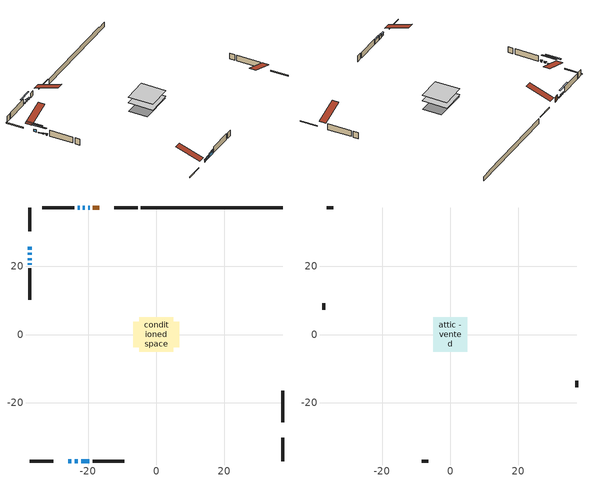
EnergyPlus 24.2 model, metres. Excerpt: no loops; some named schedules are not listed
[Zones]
conditioned space
 floor adiabatic (AdiabaticFloorConstruction): -4.99,-4.99 -4.99,4.99 4.99,4.99 4.99,-4.99 z0.46
 floor foundation (Slab1 construction): -6.69,-3.72 -6.69,3.72 6.69,3.72 6.69,-3.72 z-1.77
 wall outside (RimJoist1 construction): -5.49,37.08 -12.36,37.08 / -37.08,-37.08 -30.21,-37.08 / -37.08,37.08 -37.08,30.21 / 37.08,-37.08 37.08,-30.21 z0.46:0.76
 wall outside (AdiabaticWallConstruction 1): -16.77,37.08 -18.59,37.08 z0.46:2.49
 wall outside (AdiabaticWallConstruction): -19.52,37.08 -19.98,37.08 / -37.08,23.95 -37.08,23.34 / -37.08,22.41 -37.08,21.8 z0.46:0.77; -37.08,25.79 -37.08,24.88 / -25.79,-37.08 -24.88,-37.08 z0.46:1.38; -20.91,37.08 -21.52,37.08 / -22.45,37.08 -23.06,37.08 z0.46:1.07; -37.08,20.87 -37.08,20.41 z0.46:0.92; -23.95,-37.08 -22.98,-37.08 z0.46:1.68; -22.05,-37.08 -19.61,-37.08 z0.46:1.98
 wall outside (Wall1 construction): -23.99,37.08 -33.35,37.08 / -18.69,-37.08 -9.32,-37.08 / -37.08,19.49 -37.08,10.12 / 37.08,-25.79 37.08,-16.43 z0.46:2.9
 wall foundation (FoundationWall1 construction): -4.56,37.08,-1.77 -4.56,37.08,0.46 32.92,37.08,0.46 32.92,37.08,0.13 37.08,37.08,0.13 37.08,37.08,-1.77
 window (WindowConstruction): -19.52,37.08 -19.98,37.08 z0.46:0.76
 window (WindowConstruction 8): -37.08,25.79 -37.08,24.88 z0.46:1.37
 window (WindowConstruction 9): -37.08,23.95 -37.08,23.34 z0.46:0.76
 window (WindowConstruction 1): -20.91,37.08 -21.52,37.08 z0.46:1.07
 window (WindowConstruction 2): -37.08,22.41 -37.08,21.8 z0.46:0.76
 window (WindowConstruction 3): -37.08,20.87 -37.08,20.41 z0.46:0.92
 window (WindowConstruction 4): -25.79,-37.08 -24.88,-37.08 z0.46:1.37
 window (WindowConstruction 5): -23.95,-37.08 -22.98,-37.08 z0.46:1.68
 window (WindowConstruction 6): -22.05,-37.08 -19.62,-37.08 z0.46:1.98
 window (WindowConstruction 7): -22.45,37.08 -23.06,37.08 z0.46:1.07
 door (Door): -16.77,37.08 -18.59,37.08 z0.46:2.49
 ceiling adiabatic (AdiabaticFloorConstruction): 4.99,-4.99 4.99,4.99 -4.99,4.99 -4.99,-4.99 z0.46
attic - vented
 floor to conditioned space (Floor1 construction Reversed): -4.99,-4.99 -4.99,4.99 4.99,4.99 4.99,-4.99 z2.9
 wall outside (Wall2 construction): -34.28,37.08 -36.15,37.08 / -8.39,-37.08 -6.52,-37.08 / -37.08,9.19 -37.08,7.32 / 37.08,-15.5 37.08,-13.63 z0.46:2.9
 roof outside (Roof1 construction): -15.84,37.08,2.9 -15.84,27.37,6.14 -13.28,27.37,6.14 -13.28,37.08,2.9; -26.72,-37.08,2.9 -26.72,-27.37,6.14 -29.28,-27.37,6.14 -29.28,-37.08,2.9; -37.08,26.72,2.9 -27.37,26.72,6.14 -27.37,29.28,6.14 -37.08,29.28,2.9; 37.08,-26.72,2.9 27.37,-26.72,6.14 27.37,-29.28,6.14 37.08,-29.28,2.9
shading: -20.18,37.08 -19.32,37.08 -19.32,37.49 -20.18,37.49 z0.97; -37.08,22.24 -37.08,28.43 -37.49,28.43 -37.49,22.24 z4.01; -37.08,20.7 -37.08,26.59 -37.49,26.59 -37.49,20.7 z3.4; -21.72,37.08 -20.71,37.08 -20.71,37.49 -21.72,37.49 z1.27; -37.08,21.6 -37.08,22.61 -37.49,22.61 -37.49,21.6 z0.97; -37.08,20.21 -37.08,21.07 -37.49,21.07 -37.49,20.21 z1.12; -24.68,-37.08 -25.99,-37.08 -25.99,-37.49 -24.68,-37.49 z1.58; -22.78,-37.08 -24.15,-37.08 -24.15,-37.49 -22.78,-37.49 z1.88; -19.41,-37.08 -22.25,-37.08 -22.25,-37.49 -19.41,-37.49 z2.19; -25.7,37.08 -19.81,37.08 -19.81,37.49 -25.7,37.49 z3.71
[Building]
Building 1: Terrain=Suburbs
[Site:Location]
Montreal Intl AP_QC: Latitude {deg}=45.47; Longitude {deg}=-73.74; Time Zone {hr}=-5; Elevation {m}=36; Keep Site Location Information=Yes
[Site:GroundTemperature:Shallow]
2.07863, -0.316383, -0.508184, 0.628371, 5.19101, 9.73239, 13.6695, 16.1636, 16.3755, 14.347, 10.5102, 6.10817
[Site:WaterMainsTemperature]
Calculation Method=Schedule; Temperature Schedule=mains temperature schedule
[Material] Roughness=Rough; Thermal Absorptance=0.9
Name | Thickness {m} | Conductivity {W/m-K} | Density {kg/m3} | Specific Heat {J/kg-K} | Solar Absorptance | Visible Absorptance
asphalt or fiberglass shingles | 0.00635 | 0.162714 | 1121.4 | 1465.45 | 0.4 | 0.4
ceiling loosefill ins | 0.338667 | 0.0480833 | 16.02 | 1046.75 | 0.7 | 0.7
ceiling stud and cavity | 0.1397 | 0.092792 | 65.682 | 1177.47 | 0.7 | 0.7
concrete 4.0 in. | 0.1016 | 1.803125 | 2242.8 | 837.4 | 0.7 | 0.7
concrete 8.0 in. | 0.2032 | 1.803125 | 2242.8 | 837.4 | 0.7 | 0.7
door material | 0.04445 | 0.0639163 | 512.64 | 1214.23 | 0.7 | 0.7
exterior vertical ins | 0.00151949 | 0.029427 | 32.04 | 1214.23 | 0.7 | 0.7
floor covering | 0.0127 | 0.0433444 | 54.468 | 1339.84 | 0.6 | 0.6
floor rigid ins; wall rigid ins | 0.512978 | 0.029427 | 32.04 | 1214.23 | 0.7 | 0.7
floor stud and cavity | 0.1397 | 1.75129 | 37.0049 | 1207.88 | 0.7 | 0.7
furniture material conditioned space 1 | 0.1524 | 0.115458 | 640.8 | 1214.23 | 0.6 | 0.6
gypsum board | 0.0127 | 0.160291 | 801 | 837.4 | 0.6 | 0.6
osb sheathing 0.5 in. | 0.0127 | 0.115458 | 512.64 | 1214.23 | 0.7 | 0.7
osb sheathing 0.75 in. | 0.01905 | 0.115458 | 512.64 | 1214.23 | 0.7 | 0.7
osb sheathing 2.0 in. | 0.0508 | 0.115458 | 512.64 | 1214.23 | 0.7 | 0.7
rim joist stud and cavity | 0.0508 | 0.747799 | 125.044 | 1163.47 | 0.6 | 0.6
wall stud and cavity | 0.1397 | 0.0806284 | 139.0536 | 1170.24 | 0.7 | 0.7
wall stud and cavity 1 | 0.0889 | 6.1454 | 50.32683 | 1063.81 | 0.6 | 0.6
wall stud and cavity 2 | 0.0889 | 0.380278 | 52.3479 | 1209.89 | 0.7 | 0.7
wall stud and cavity 3 | 0.0889 | 0.391764 | 83.0341 | 1211.67 | 0.7 | 0.7
wood siding | 0.0254 | 0.102417 | 544.68 | 1172.36 | 0.4 | 0.4
wood siding 1 | 0.00254 | 0.102417 | 544.68 | 1172.36 | 0.4 | 0.4
wood siding 2; wood siding 3; wood siding 4 | 0.0254 | 0.102417 | 544.68 | 1172.36 | 0.7 | 0.7
[WindowMaterial:SimpleGlazingSystem]
Name | U-Factor {W/m2-K} | Solar Heat Gain Coefficient
WindowMaterial | 3.28416 | 0.47
WindowMaterial 1 | 3.29835 | 0.49
WindowMaterial 2 | 3.296079 | 0.52
WindowMaterial 3 | 3.304596 | 0.64
WindowMaterial 4 | 3.30346 | 0.65
WindowMaterial 5 | 3.296079 | 0.7
[Construction]
AdiabaticFloorConstruction: floor stud and cavity, floor rigid ins, osb sheathing 0.75 in., floor covering
AdiabaticWallConstruction: wood siding 3, wall rigid ins, wall stud and cavity 2, gypsum board
AdiabaticWallConstruction 1: wood siding 4, wall rigid ins, wall stud and cavity 2, gypsum board
Door: door material
Floor1 construction Reversed: gypsum board, ceiling stud and cavity, ceiling loosefill ins
FoundationWall1 construction: concrete 8.0 in.
furniture construction conditioned space 1: furniture material conditioned space 1
PartitionWallConstruction: gypsum board, wall stud and cavity 3, gypsum board
RimJoist1 construction: wood siding 2, osb sheathing 2.0 in., rim joist stud and cavity
Roof1 construction: asphalt or fiberglass shingles
Slab1 construction: concrete 4.0 in.
Wall1 construction: wood siding, osb sheathing 0.5 in., wall stud and cavity, gypsum board
Wall2 construction: wood siding 1, wall stud and cavity 1
WindowConstruction: WindowMaterial
WindowConstruction 1; WindowConstruction 2; WindowConstruction 7; WindowConstruction 9: WindowMaterial 1
WindowConstruction 3: WindowMaterial 2
WindowConstruction 4; WindowConstruction 8: WindowMaterial 3
WindowConstruction 5: WindowMaterial 4
WindowConstruction 6: WindowMaterial 5
[Zone] Multiplier=1; Part of Total Floor Area=Yes
Name | Volume {m3}
attic - vented | 52.2941
conditioned space | 494.2
[Space]
Name | Zone | Volume {m3}
attic - vented 1 | attic - vented | 52.2941
conditioned space 1 | conditioned space | 494.2
[ZoneInfiltration:EffectiveLeakageArea]
infil attic - vented 1: Zone or Space=attic - vented 1; Schedule=Always On Discrete; Effective Air Leakage Area {cm2}=3979.2; Stack Coefficient=0.000394742; Wind Coefficient=1.34238e-05
[ZoneMixing]
whole house fan mix: Zone or Space=attic - vented; Schedule=Always On Continuous; Design Flow Rate Calculation Method=Flow/Zone; Design Flow Rate {m3/s}=0; Source Zone or Space=conditioned space
[SurfaceProperty:ExposedFoundationPerimeter]
Slab1: Exposed Perimeter Calculation Method=TotalExposedPerimeter; Total Exposed Perimeter {m}=41.637
[InternalMass] Zone or ZoneList=conditioned space; Space or SpaceList=conditioned space 1
Name | Construction | Surface Area {m2}
furniture mass conditioned space 1 | furniture construction conditioned space 1 | 79.6001
partition wall mass | PartitionWallConstruction | 199
[Lights]
interior lighting: Zone or ZoneList or Space or SpaceList=conditioned space 1; Schedule=interior lighting schedule; Design Level Calculation Method=LightingLevel; Lighting Level {W}=343.2; Return Air Fraction=0; Fraction Radiant=0.6; Fraction Visible=0.2; Fraction Replaceable=1
[People]
occupants: Zone or ZoneList or Space or SpaceList=conditioned space 1; Number of People Schedule=occupants schedule; Number of People Calculation Method=People; Number of People=3; Fraction Radiant=0.314171; Sensible Heat Fraction=0.56303; Activity Level Schedule=occupants activity schedule; Carbon Dioxide Generation Rate {m3/s-W}=0; Enable ASHRAE 55 Comfort Warnings=No; Mean Radiant Temperature Calculation Type=EnclosureAveraged
[ElectricEquipment] Zone or ZoneList or Space or SpaceList=conditioned space 1; Design Level Calculation Method=EquipmentLevel
Name | Schedule | Design Level {W} | Fraction Latent | Fraction Radiant | Fraction Lost
clothes dryer | clothes dryer schedule | 140.772 | 0.015 | 0.081 | 0.85
clothes washer | clothes washer schedule | 32.1985 | 0.03 | 0.162 | 0.7
cooking range | cooking range schedule | 215.147 | 0.08 | 0.432 | 0.2
dishwasher | dishwasher schedule | 66.8632 | 0.3 | 0.18 | 0.4
fridge | fridge schedule | 72.9452 | 0 | 0.6 | 0
mech vent house fan | mech vent house fan schedule | 0 | 0 | 0 | 1
mech vent house fan cfis | mech vent house fan cfis schedule | 0 | 0 | 0 | 0
mech vent range fan 0 | mech vent range fan 0 schedule | 57 | 0 | 0 | 1
misc plug loads | misc plug loads schedule | 494.7 | 0.045 | 0.513 | 0.1
whole house fan | Always On Discrete | 0 | 0 | 0 | 1
[OtherEquipment] Zone or ZoneList or Space or SpaceList=conditioned space 1; Design Level Calculation Method=EquipmentLevel
Name | Fuel Type | Schedule | Design Level {W} | Fraction Latent | Fraction Radiant | Fraction Lost
clothes dryer 1 | Electricity | clothes dryer schedule | 0 | 0.015 | 0.081 | 0.85
cooking range 1 | Electricity | cooking range schedule | 0 | 0.08 | 0.432 | 0.2
general water use latent | None | general water use schedule | 62.594 | 1 | 0 | 0
general water use sensible | None | general water use schedule | -61.6891 | 0 | 0.6 | 0
mech vent house fan latent load | None | Always On Discrete | 0 | 1 | 0 | 0
mech vent house fan sensible load | None | Always On Discrete | 0 | 0 | 0 | 0
water heater energy adjustment1 | Electricity | Always On Discrete | 0.01 | 0 | 0 | 1
[ZoneInfiltration:DesignFlowRate] Zone or ZoneList or Space or SpaceList=conditioned space 1; Schedule=Always On Discrete; Design Flow Rate Calculation Method=Flow/Zone; Design Flow Rate {m3/s}=0
infil flow; natural vent flow; whole house fan flow
[AvailabilityManager:Scheduled]
central ac airloop Availability Manager: Schedule=Always On Discrete
[Foundation:Kiva]
Foundation Kiva 1: Initial Indoor Air Temperature {C}=18; Wall Height Above Grade {m}=0.460004; Wall Depth Below Slab {m}=0.2032; Custom Block Material Name 1=exterior vertical ins; Custom Block Depth 1 {m}=2.23001; Custom Block X Position 1 {m}=0.2032; Custom Block Z Position 1 {m}=0
[Foundation:Kiva:Settings]
Soil Conductivity {W/m-K}=0.849921; Soil Density {kg/m3}=1842.3; Soil Specific Heat {J/kg-K}=418.7; Ground Solar Absorptivity=0.9; Ground Thermal Absorptivity=0.9; Ground Surface Roughness {m}=0.03; Far-Field Width {m}=40; Deep-Ground Boundary Condition=ZeroFlux; Deep-Ground Depth {m}=40; Minimum Cell Dimension {m}=0.2; Maximum Cell Growth Coefficient=3; Simulation Timestep=Timestep
[Exterior:Lights]
exterior lighting: Schedule=exterior lighting schedule; Design Level {W}=75.6
[EnergyManagementSystem:GlobalVariable]
central_ac_airloop_Fan_RTF
infil_program_Qfan
infil_program_Qinf
natural_vent_program_Qnv
natural_vent_program_Qwhf
[EnergyManagementSystem:Sensor]
Name | Output:Variable or Output:Meter Index Key | Output:Variable or Output:Meter
airflow_gain | infil flow | Infiltration Sensible Heat Gain Energy
airflow_gain_1 | natural vent flow | Infiltration Sensible Heat Gain Energy
airflow_gain_2 | whole house fan flow | Infiltration Sensible Heat Gain Energy
airflow_loss | infil flow | Infiltration Sensible Heat Loss Energy
airflow_loss_1 | natural vent flow | Infiltration Sensible Heat Loss Energy
airflow_loss_2 | whole house fan flow | Infiltration Sensible Heat Loss Energy
clg_load_cond |  | Cooling:EnergyTransfer:Zone:CONDITIONED SPACE
clg_sp_s; clg_sp_s_1 | cooling setpoint | Schedule Value
clothes_dryer_exhaust_0_sch_s | clothes dryer exhaust 0 schedule | Schedule Value
cool_season | cooling season schedule | Schedule Value
htg_load_cond |  | Heating:EnergyTransfer:Zone:CONDITIONED SPACE
htg_sp_s; htg_sp_s_1 | heating setpoint | Schedule Value
ig_ee_conv | clothes dryer | Electric Equipment Convective Heating Energy
ig_ee_conv_2 | cooking range | Electric Equipment Convective Heating Energy
ig_ee_conv_4 | fridge | Electric Equipment Convective Heating Energy
ig_ee_conv_5 | misc plug loads | Electric Equipment Convective Heating Energy
ig_ee_conv_6 | whole house fan | Electric Equipment Convective Heating Energy
ig_ee_rad | clothes dryer | Electric Equipment Radiant Heating Energy
ig_ee_rad_2 | cooking range | Electric Equipment Radiant Heating Energy
ig_ee_rad_4 | fridge | Electric Equipment Radiant Heating Energy
ig_ee_rad_5 | misc plug loads | Electric Equipment Radiant Heating Energy
ig_ee_rad_6 | whole house fan | Electric Equipment Radiant Heating Energy
ig_lgt_conv | interior lighting | Lights Convective Heating Energy
ig_lgt_rad | interior lighting | Lights Radiant Heating Energy
ig_lgt_vis | interior lighting | Lights Visible Radiation Heating Energy
ig_oe_conv | clothes dryer 1 | Other Equipment Convective Heating Energy
ig_oe_conv_1 | cooking range 1 | Other Equipment Convective Heating Energy
ig_oe_conv_2 | general water use latent | Other Equipment Convective Heating Energy
ig_oe_conv_3 | general water use sensible | Other Equipment Convective Heating Energy
ig_oe_conv_4 | water heater energy adjustment1 | Other Equipment Convective Heating Energy
ig_oe_rad | clothes dryer 1 | Other Equipment Radiant Heating Energy
ig_oe_rad_1 | cooking range 1 | Other Equipment Radiant Heating Energy
ig_oe_rad_2 | general water use latent | Other Equipment Radiant Heating Energy
ig_oe_rad_3 | general water use sensible | Other Equipment Radiant Heating Energy
ig_oe_rad_4 | water heater energy adjustment1 | Other Equipment Radiant Heating Energy
ig_ppl_conv | occupants | People Convective Heating Energy
ig_ppl_rad | occupants | People Radiant Heating Energy
im_conv | furniture mass conditioned space 1 | Surface Inside Face Convection Heat Gain Energy
im_conv_1 | partition wall mass | Surface Inside Face Convection Heat Gain Energy
im_ig | furniture mass conditioned space 1 | Surface Inside Face Internal Gains Radiation Heat Gain Energy
im_ig_1 | partition wall mass | Surface Inside Face Internal Gains Radiation Heat Gain Energy
im_lgt | furniture mass conditioned space 1 | Surface Inside Face Lights Radiation Heat Gain Energy
im_lgt_1 | partition wall mass | Surface Inside Face Lights Radiation Heat Gain Energy
im_sol | furniture mass conditioned space 1 | Surface Inside Face Solar Radiation Heat Gain Energy
im_sol_1 | partition wall mass | Surface Inside Face Solar Radiation Heat Gain Energy
im_surf | furniture mass conditioned space 1 | Surface Inside Face Net Surface Thermal Radiation Heat Gain Energy
im_surf_1 | partition wall mass | Surface Inside Face Net Surface Thermal Radiation Heat Gain Energy
mech_vent_range_fan_0_sch_s | mech vent range fan 0 schedule | Schedule Value
mv_conv | mech vent house fan | Electric Equipment Convective Heating Energy
mv_conv_1 | mech vent house fan cfis | Electric Equipment Convective Heating Energy
mv_conv_2 | mech vent range fan 0 | Electric Equipment Convective Heating Energy
mv_conv_3 | mech vent house fan latent load | Other Equipment Convective Heating Energy
mv_conv_4 | mech vent house fan sensible load | Other Equipment Convective Heating Energy
mv_rad | mech vent house fan | Electric Equipment Radiant Heating Energy
mv_rad_1 | mech vent house fan cfis | Electric Equipment Radiant Heating Energy
mv_rad_2 | mech vent range fan 0 | Electric Equipment Radiant Heating Energy
mv_rad_3 | mech vent house fan latent load | Other Equipment Radiant Heating Energy
mv_rad_4 | mech vent house fan sensible load | Other Equipment Radiant Heating Energy
natural_vent_s | natural vent schedule | Schedule Value
out_pb_s |  | Site Outdoor Air Barometric Pressure
out_wt_s |  | Site Outdoor Air Humidity Ratio
site_vw_s |  | Site Wind Speed
ss_back_out | Window1 | Surface Window Shortwave from Zone Back Out Window Heat Transfer Rate
ss_back_out_1 | Window11 | Surface Window Shortwave from Zone Back Out Window Heat Transfer Rate
ss_back_out_2 | Window12 | Surface Window Shortwave from Zone Back Out Window Heat Transfer Rate
ss_back_out_3 | Window2 | Surface Window Shortwave from Zone Back Out Window Heat Transfer Rate
ss_back_out_4 | Window4 | Surface Window Shortwave from Zone Back Out Window Heat Transfer Rate
ss_back_out_5 | Window5 | Surface Window Shortwave from Zone Back Out Window Heat Transfer Rate
ss_back_out_6 | Window6 | Surface Window Shortwave from Zone Back Out Window Heat Transfer Rate
ss_back_out_7 | Window7 | Surface Window Shortwave from Zone Back Out Window Heat Transfer Rate
ss_back_out_8 | Window8 | Surface Window Shortwave from Zone Back Out Window Heat Transfer Rate
ss_back_out_9 | Window9 | Surface Window Shortwave from Zone Back Out Window Heat Transfer Rate
ss_conv | Door1 | Surface Inside Face Convection Heat Gain Energy
ss_conv_1 | Window1 | Surface Inside Face Convection Heat Gain Energy
ss_conv_10 | Window9 | Surface Inside Face Convection Heat Gain Energy
ss_conv_2 | Window11 | Surface Inside Face Convection Heat Gain Energy
ss_conv_3 | Window12 | Surface Inside Face Convection Heat Gain Energy
ss_conv_4 | Window2 | Surface Inside Face Convection Heat Gain Energy
ss_conv_5 | Window4 | Surface Inside Face Convection Heat Gain Energy
ss_conv_6 | Window5 | Surface Inside Face Convection Heat Gain Energy
ss_conv_7 | Window6 | Surface Inside Face Convection Heat Gain Energy
ss_conv_8 | Window7 | Surface Inside Face Convection Heat Gain Energy
ss_conv_9 | Window8 | Surface Inside Face Convection Heat Gain Energy
ss_ig | Door1 | Surface Inside Face Internal Gains Radiation Heat Gain Energy
ss_ig_1 | Window1 | Surface Inside Face Internal Gains Radiation Heat Gain Energy
ss_ig_10 | Window9 | Surface Inside Face Internal Gains Radiation Heat Gain Energy
ss_ig_2 | Window11 | Surface Inside Face Internal Gains Radiation Heat Gain Energy
ss_ig_3 | Window12 | Surface Inside Face Internal Gains Radiation Heat Gain Energy
ss_ig_4 | Window2 | Surface Inside Face Internal Gains Radiation Heat Gain Energy
ss_ig_5 | Window4 | Surface Inside Face Internal Gains Radiation Heat Gain Energy
ss_ig_6 | Window5 | Surface Inside Face Internal Gains Radiation Heat Gain Energy
ss_ig_7 | Window6 | Surface Inside Face Internal Gains Radiation Heat Gain Energy
ss_ig_8 | Window7 | Surface Inside Face Internal Gains Radiation Heat Gain Energy
ss_ig_9 | Window8 | Surface Inside Face Internal Gains Radiation Heat Gain Energy
ss_lgt | Door1 | Surface Inside Face Lights Radiation Heat Gain Energy
ss_sol | Door1 | Surface Inside Face Solar Radiation Heat Gain Energy
ss_surf | Door1 | Surface Inside Face Net Surface Thermal Radiation Heat Gain Energy
ss_surf_1 | Window1 | Surface Inside Face Net Surface Thermal Radiation Heat Gain Energy
ss_surf_10 | Window9 | Surface Inside Face Net Surface Thermal Radiation Heat Gain Energy
ss_surf_2 | Window11 | Surface Inside Face Net Surface Thermal Radiation Heat Gain Energy
ss_surf_3 | Window12 | Surface Inside Face Net Surface Thermal Radiation Heat Gain Energy
ss_surf_4 | Window2 | Surface Inside Face Net Surface Thermal Radiation Heat Gain Energy
ss_surf_5 | Window4 | Surface Inside Face Net Surface Thermal Radiation Heat Gain Energy
ss_surf_6 | Window5 | Surface Inside Face Net Surface Thermal Radiation Heat Gain Energy
ss_surf_7 | Window6 | Surface Inside Face Net Surface Thermal Radiation Heat Gain Energy
ss_surf_8 | Window7 | Surface Inside Face Net Surface Thermal Radiation Heat Gain Energy
ss_surf_9 | Window8 | Surface Inside Face Net Surface Thermal Radiation Heat Gain Energy
ss_trans_in | Window1 | Surface Window Transmitted Solar Radiation Rate
ss_trans_in_1 | Window11 | Surface Window Transmitted Solar Radiation Rate
ss_trans_in_2 | Window12 | Surface Window Transmitted Solar Radiation Rate
ss_trans_in_3 | Window2 | Surface Window Transmitted Solar Radiation Rate
ss_trans_in_4 | Window4 | Surface Window Transmitted Solar Radiation Rate
ss_trans_in_5 | Window5 | Surface Window Transmitted Solar Radiation Rate
ss_trans_in_6 | Window6 | Surface Window Transmitted Solar Radiation Rate
ss_trans_in_7 | Window7 | Surface Window Transmitted Solar Radiation Rate
ss_trans_in_8 | Window8 | Surface Window Transmitted Solar Radiation Rate
ss_trans_in_9 | Window9 | Surface Window Transmitted Solar Radiation Rate
ss_trans_out | Window1 | Surface Inside Face Initial Transmitted Diffuse Transmitted Out Window Solar Radiation Rate
ss_trans_out_1 | Window11 | Surface Inside Face Initial Transmitted Diffuse Transmitted Out Window Solar Radiation Rate
ss_trans_out_2 | Window12 | Surface Inside Face Initial Transmitted Diffuse Transmitted Out Window Solar Radiation Rate
ss_trans_out_3 | Window2 | Surface Inside Face Initial Transmitted Diffuse Transmitted Out Window Solar Radiation Rate
ss_trans_out_4 | Window4 | Surface Inside Face Initial Transmitted Diffuse Transmitted Out Window Solar Radiation Rate
ss_trans_out_5 | Window5 | Surface Inside Face Initial Transmitted Diffuse Transmitted Out Window Solar Radiation Rate
ss_trans_out_6 | Window6 | Surface Inside Face Initial Transmitted Diffuse Transmitted Out Window Solar Radiation Rate
ss_trans_out_7 | Window7 | Surface Inside Face Initial Transmitted Diffuse Transmitted Out Window Solar Radiation Rate
ss_trans_out_8 | Window8 | Surface Inside Face Initial Transmitted Diffuse Transmitted Out Window Solar Radiation Rate
ss_trans_out_9 | Window9 | Surface Inside Face Initial Transmitted Diffuse Transmitted Out Window Solar Radiation Rate
s_conv | Floor1 | Surface Inside Face Convection Heat Gain Energy
s_conv_1 | FoundationWall1 | Surface Inside Face Convection Heat Gain Energy
s_conv_10 | Wall1:180 | Surface Inside Face Convection Heat Gain Energy
s_conv_11 | Wall1:270 | Surface Inside Face Convection Heat Gain Energy
s_conv_12 | Wall1:90 | Surface Inside Face Convection Heat Gain Energy
s_conv_2 | inferred conditioned ceiling | Surface Inside Face Convection Heat Gain Energy
s_conv_3 | inferred conditioned floor | Surface Inside Face Convection Heat Gain Energy
s_conv_4 | RimJoist1:0 | Surface Inside Face Convection Heat Gain Energy
s_conv_5 | RimJoist1:180 | Surface Inside Face Convection Heat Gain Energy
s_conv_6 | RimJoist1:270 | Surface Inside Face Convection Heat Gain Energy
s_conv_7 | RimJoist1:90 | Surface Inside Face Convection Heat Gain Energy
s_conv_8 | Slab1 | Surface Inside Face Convection Heat Gain Energy
s_conv_9 | Wall1:0 | Surface Inside Face Convection Heat Gain Energy
s_ig | Floor1 | Surface Inside Face Internal Gains Radiation Heat Gain Energy
s_ig_1 | FoundationWall1 | Surface Inside Face Internal Gains Radiation Heat Gain Energy
s_ig_10 | Wall1:180 | Surface Inside Face Internal Gains Radiation Heat Gain Energy
s_ig_11 | Wall1:270 | Surface Inside Face Internal Gains Radiation Heat Gain Energy
s_ig_12 | Wall1:90 | Surface Inside Face Internal Gains Radiation Heat Gain Energy
s_ig_2 | inferred conditioned ceiling | Surface Inside Face Internal Gains Radiation Heat Gain Energy
s_ig_3 | inferred conditioned floor | Surface Inside Face Internal Gains Radiation Heat Gain Energy
s_ig_4 | RimJoist1:0 | Surface Inside Face Internal Gains Radiation Heat Gain Energy
s_ig_5 | RimJoist1:180 | Surface Inside Face Internal Gains Radiation Heat Gain Energy
s_ig_6 | RimJoist1:270 | Surface Inside Face Internal Gains Radiation Heat Gain Energy
s_ig_7 | RimJoist1:90 | Surface Inside Face Internal Gains Radiation Heat Gain Energy
s_ig_8 | Slab1 | Surface Inside Face Internal Gains Radiation Heat Gain Energy
s_ig_9 | Wall1:0 | Surface Inside Face Internal Gains Radiation Heat Gain Energy
s_lgt | Floor1 | Surface Inside Face Lights Radiation Heat Gain Energy
s_lgt_1 | FoundationWall1 | Surface Inside Face Lights Radiation Heat Gain Energy
s_lgt_10 | Wall1:180 | Surface Inside Face Lights Radiation Heat Gain Energy
s_lgt_11 | Wall1:270 | Surface Inside Face Lights Radiation Heat Gain Energy
s_lgt_12 | Wall1:90 | Surface Inside Face Lights Radiation Heat Gain Energy
s_lgt_2 | inferred conditioned ceiling | Surface Inside Face Lights Radiation Heat Gain Energy
s_lgt_3 | inferred conditioned floor | Surface Inside Face Lights Radiation Heat Gain Energy
s_lgt_4 | RimJoist1:0 | Surface Inside Face Lights Radiation Heat Gain Energy
s_lgt_5 | RimJoist1:180 | Surface Inside Face Lights Radiation Heat Gain Energy
s_lgt_6 | RimJoist1:270 | Surface Inside Face Lights Radiation Heat Gain Energy
s_lgt_7 | RimJoist1:90 | Surface Inside Face Lights Radiation Heat Gain Energy
s_lgt_8 | Slab1 | Surface Inside Face Lights Radiation Heat Gain Energy
s_lgt_9 | Wall1:0 | Surface Inside Face Lights Radiation Heat Gain Energy
s_sol | Floor1 | Surface Inside Face Solar Radiation Heat Gain Energy
s_sol_1 | FoundationWall1 | Surface Inside Face Solar Radiation Heat Gain Energy
s_sol_10 | Wall1:180 | Surface Inside Face Solar Radiation Heat Gain Energy
s_sol_11 | Wall1:270 | Surface Inside Face Solar Radiation Heat Gain Energy
s_sol_12 | Wall1:90 | Surface Inside Face Solar Radiation Heat Gain Energy
s_sol_2 | inferred conditioned ceiling | Surface Inside Face Solar Radiation Heat Gain Energy
